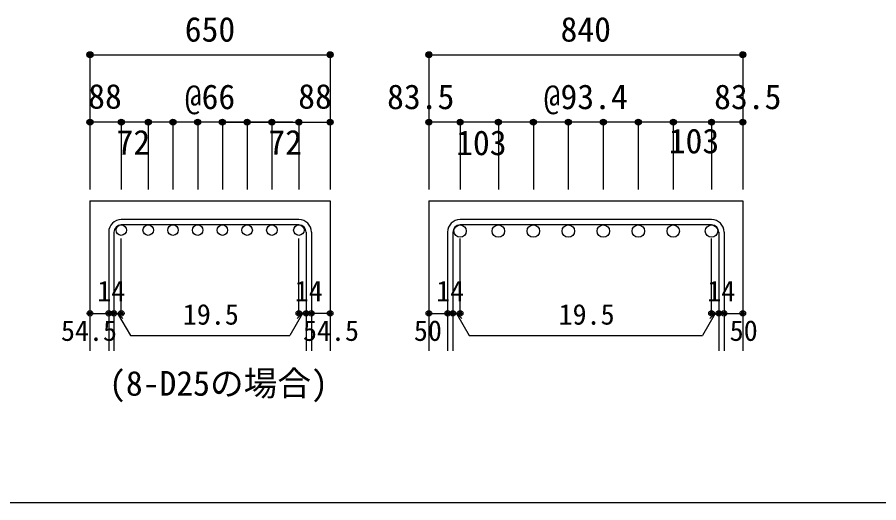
# Model space of a CAD drawing. Units: millimetres at full size, sheet at 1:30; details may follow other scales. Extents: x -5973 to 5954, y -4195 to 4201.
# Drawn here: x -965 to 1334, y -4195 to -2900 of the extents above; entities that cross this region are included whole.
import ezdxf
from ezdxf.enums import TextEntityAlignment as Align

# ---------------------------------------------------------------- set-up
doc = ezdxf.new("R2010")
doc.units = ezdxf.units.MM
doc.header["$LTSCALE"] = 30
doc.header["$PDMODE"] = 32
doc.header["$PDSIZE"] = 15
for name, color, linetype in [('0-1_躯体線', 2, 'Continuous'), ('0-5_基礎梁筋', 7, 'Continuous'), ('0-6_スタラップ筋', 7, 'Continuous'), ('0-7_文字', 4, 'Continuous'), ('0-D_寸法', 4, 'Continuous'), ('F-0_枠', 6, 'Continuous')]:
    doc.layers.add(name, color=color, linetype=linetype)
doc.styles.add('ＭＳ ゴシック', font='')
doc.styles.get('ＭＳ ゴシック').set_extended_font_data('MS Gothic')

msp = doc.modelspace()

# ---------------------------------------------------------------- linework, layer by layer
at = {"layer": '0-1_躯体線'}
for p, q in [((-771.16, -3389.89), (-771.16, -3789.89)), ((-771.16, -3389.89), (-130.16, -3389.89)), ((-130.16, -3389.89), (-130.16, -3789.89)), ((133.44, -3389.89), (133.44, -3789.89)), ((133.44, -3389.89), (971.44, -3389.89)), ((971.44, -3389.89), (971.44, -3789.89))]:
    msp.add_line(p, q, dxfattribs=at)
at = {"layer": '0-5_基礎梁筋', "color": 3}
for centre, radius in [((-687.66, -3467.89), 14), ((-615.66, -3467.89), 14), ((-549.66, -3467.89), 14), ((-483.66, -3467.89), 14), ((-417.66, -3467.89), 14), ((-351.66, -3467.89), 14), ((-285.66, -3467.89), 14), ((-213.66, -3467.89), 14), ((216.94, -3470.39), 16.5), ((318.94, -3470.39), 16.5), ((412.34, -3470.39), 16.5), ((505.74, -3470.39), 16.5), ((599.14, -3470.39), 16.5), ((692.54, -3470.39), 16.5), ((785.94, -3470.39), 16.5), ((887.94, -3470.39), 16.5)]:
    msp.add_circle(centre, radius, dxfattribs=at)
at = {"layer": '0-6_スタラップ筋'}
for p, q in [((-213.66, -3439.89), (-687.66, -3439.89)), ((887.94, -3439.89), (216.94, -3439.89)), ((-213.66, -3453.89), (-687.66, -3453.89)), ((887.94, -3453.89), (216.94, -3453.89)), ((-721.16, -3473.39), (-721.16, -3789.89)), ((-707.16, -3473.39), (-707.16, -3789.89)), ((-194.16, -3473.39), (-194.16, -3789.89)), ((-180.16, -3473.39), (-180.16, -3789.89)), ((183.44, -3473.39), (183.44, -3789.89)), ((197.44, -3473.39), (197.44, -3789.89)), ((907.44, -3473.39), (907.44, -3789.89)), ((921.44, -3473.39), (921.44, -3789.89))]:
    msp.add_line(p, q, dxfattribs=at)
for centre, radius, start, end in [((-687.66, -3473.39), 33.5, 90, 180), ((-213.66, -3473.39), 33.5, 0, 90), ((216.94, -3473.39), 33.5, 90, 180), ((887.94, -3473.39), 33.5, 0, 90), ((-687.66, -3473.39), 19.5, 90, 180), ((-213.66, -3473.39), 19.5, 0, 90), ((216.94, -3473.39), 19.5, 90, 180), ((887.94, -3473.39), 19.5, 0, 90)]:
    msp.add_arc(centre, radius, start, end, dxfattribs=at)
at = {"layer": '0-D_寸法'}
for p, q in [((-771.16, -2999.89), (-771.16, -3179.89)), ((-771.16, -2999.89), (-130.16, -2999.89)), ((-130.16, -2999.89), (-130.16, -3179.89)), ((133.44, -2999.89), (971.44, -2999.89)), ((971.44, -2999.89), (971.44, -3179.89)), ((971.44, -2999.89), (971.44, -3179.89)), ((-687.66, -3179.89), (-771.16, -3179.89)), ((-771.16, -3179.89), (-771.16, -3359.89)), ((-483.66, -3179.89), (-687.66, -3179.89)), ((-687.66, -3179.89), (-687.66, -3359.89)), ((-549.66, -3179.89), (-687.66, -3179.89)), ((-615.66, -3179.89), (-615.66, -3359.89)), ((-549.66, -3179.89), (-549.66, -3359.89)), ((-483.66, -3179.89), (-483.66, -3359.89)), ((-229.66, -3179.89), (-483.66, -3179.89)), ((-417.66, -3179.89), (-417.66, -3359.89)), ((-417.66, -3179.89), (-351.66, -3179.89)), ((-417.66, -3179.89), (-213.66, -3179.89)), ((-351.66, -3179.89), (-351.66, -3359.89)), ((-285.66, -3179.89), (-285.66, -3359.89)), ((-213.66, -3179.89), (-213.66, -3359.89)), ((-130.16, -3179.89), (-130.16, -3359.89)), ((216.94, -3179.89), (133.44, -3179.89)), ((216.94, -3179.89), (216.94, -3359.89)), ((552.44, -3179.89), (216.94, -3179.89)), ((318.94, -3179.89), (318.94, -3359.89)), ((412.34, -3179.89), (412.34, -3359.89)), ((505.74, -3179.89), (505.74, -3359.89)), ((887.94, -3179.89), (552.44, -3179.89)), ((599.14, -3179.89), (599.14, -3359.89)), ((692.54, -3179.89), (692.54, -3359.89)), ((785.94, -3179.89), (785.94, -3359.89)), ((887.94, -3179.89), (887.94, -3359.89)), ((971.44, -3179.89), (887.94, -3179.89)), ((971.44, -3179.89), (971.44, -3359.89)), ((971.44, -3179.89), (971.44, -3359.89)), ((-687.66, -3689.89), (-687.66, -3490.56)), ((-213.66, -3689.89), (-213.66, -3490.56)), ((887.94, -3689.89), (887.94, -3490.56)), ((-771.16, -3689.89), (-721.16, -3689.89)), ((-721.16, -3689.89), (-687.66, -3689.89)), ((-697.41, -3689.89), (-683.27, -3704.04)), ((-697.41, -3689.89), (-663.18, -3749.17)), ((-203.91, -3689.89), (-238.13, -3749.17)), ((-203.91, -3689.89), (-218.05, -3704.04)), ((-180.16, -3689.89), (-213.66, -3689.89)), ((-130.16, -3689.89), (-180.16, -3689.89)), ((133.44, -3689.89), (183.44, -3689.89)), ((207.19, -3689.89), (241.41, -3749.17)), ((207.19, -3689.89), (221.33, -3704.04)), ((897.69, -3689.89), (863.46, -3749.17)), ((897.69, -3689.89), (883.54, -3704.04)), ((887.94, -3689.89), (971.44, -3689.89)), ((907.44, -3689.89), (921.44, -3689.89)), ((-663.18, -3749.17), (-238.13, -3749.17)), ((241.41, -3749.17), (863.46, -3749.17))]:
    msp.add_line(p, q, dxfattribs=at)
for points in [[(133.44, -2999.89), (133.44, -3179.89), (133.44, -3359.89)], [(-384.66, -3179.89), (-483.66, -3179.89), (-549.66, -3179.89)], [(-351.66, -3179.89), (-213.66, -3179.89), (-130.16, -3179.89)], [(183.44, -3689.89), (216.94, -3689.89), (216.94, -3490.56)]]:
    msp.add_lwpolyline(points, dxfattribs=at)
for centre, radius in [((-771.16, -2999.89), 8), ((-771.16, -2999.89), 7.2), ((-771.16, -2999.89), 6.4), ((-771.16, -2999.89), 5.6), ((-771.16, -2999.89), 4.8), ((-771.16, -2999.89), 4), ((-771.16, -2999.89), 3.2), ((-771.16, -2999.89), 2.4), ((-771.16, -2999.89), 1.6), ((-771.16, -2999.89), 0.8), ((-130.16, -2999.89), 8), ((-130.16, -2999.89), 7.2), ((-130.16, -2999.89), 6.4), ((-130.16, -2999.89), 5.6), ((-130.16, -2999.89), 4.8), ((-130.16, -2999.89), 4), ((-130.16, -2999.89), 3.2), ((-130.16, -2999.89), 2.4), ((-130.16, -2999.89), 1.6), ((-130.16, -2999.89), 0.8), ((133.44, -2999.89), 8), ((133.44, -2999.89), 7.2), ((133.44, -2999.89), 6.4), ((133.44, -2999.89), 5.6), ((133.44, -2999.89), 4.8), ((133.44, -2999.89), 4), ((133.44, -2999.89), 3.2), ((133.44, -2999.89), 2.4), ((133.44, -2999.89), 1.6), ((133.44, -2999.89), 0.8), ((971.44, -2999.89), 8), ((971.44, -2999.89), 7.2), ((971.44, -2999.89), 6.4), ((971.44, -2999.89), 5.6), ((971.44, -2999.89), 4.8), ((971.44, -2999.89), 4), ((971.44, -2999.89), 3.2), ((971.44, -2999.89), 2.4), ((971.44, -2999.89), 1.6), ((971.44, -2999.89), 0.8), ((-771.16, -3179.89), 8), ((-771.16, -3179.89), 7.2), ((-771.16, -3179.89), 6.4), ((-687.66, -3179.89), 8), ((-687.66, -3179.89), 7.2), ((-687.66, -3179.89), 6.4), ((-615.66, -3179.89), 8), ((-615.66, -3179.89), 7.2), ((-615.66, -3179.89), 6.4), ((-549.66, -3179.89), 8), ((-549.66, -3179.89), 7.2), ((-549.66, -3179.89), 6.4), ((-483.66, -3179.89), 8), ((-483.66, -3179.89), 7.2), ((-483.66, -3179.89), 6.4), ((-417.66, -3179.89), 8), ((-417.66, -3179.89), 7.2), ((-417.66, -3179.89), 6.4), ((-351.66, -3179.89), 8), ((-351.66, -3179.89), 7.2), ((-351.66, -3179.89), 6.4), ((-285.66, -3179.89), 8), ((-285.66, -3179.89), 7.2), ((-285.66, -3179.89), 6.4), ((-213.66, -3179.89), 8), ((-213.66, -3179.89), 7.2), ((-213.66, -3179.89), 6.4), ((-130.16, -3179.89), 8), ((-130.16, -3179.89), 7.2), ((-130.16, -3179.89), 6.4), ((133.44, -3179.89), 8), ((133.44, -3179.89), 7.2), ((133.44, -3179.89), 6.4), ((216.94, -3179.89), 8), ((216.94, -3179.89), 7.2), ((216.94, -3179.89), 6.4), ((318.94, -3179.89), 8), ((318.94, -3179.89), 7.2), ((318.94, -3179.89), 6.4), ((412.34, -3179.89), 8), ((412.34, -3179.89), 7.2), ((412.34, -3179.89), 6.4), ((505.74, -3179.89), 8), ((505.74, -3179.89), 7.2), ((505.74, -3179.89), 6.4), ((599.14, -3179.89), 8), ((599.14, -3179.89), 7.2), ((599.14, -3179.89), 6.4), ((692.54, -3179.89), 8), ((692.54, -3179.89), 7.2), ((692.54, -3179.89), 6.4), ((785.94, -3179.89), 8), ((785.94, -3179.89), 7.2), ((785.94, -3179.89), 6.4), ((887.94, -3179.89), 8), ((887.94, -3179.89), 7.2), ((887.94, -3179.89), 6.4), ((971.44, -3179.89), 8), ((971.44, -3179.89), 7.2), ((971.44, -3179.89), 6.4), ((-771.16, -3179.89), 5.6), ((-771.16, -3179.89), 4.8), ((-771.16, -3179.89), 4), ((-771.16, -3179.89), 3.2), ((-771.16, -3179.89), 2.4), ((-771.16, -3179.89), 1.6), ((-771.16, -3179.89), 0.8), ((-687.66, -3179.89), 5.6), ((-687.66, -3179.89), 4.8), ((-687.66, -3179.89), 4), ((-687.66, -3179.89), 3.2), ((-687.66, -3179.89), 2.4), ((-687.66, -3179.89), 1.6), ((-687.66, -3179.89), 0.8), ((-615.66, -3179.89), 5.6), ((-615.66, -3179.89), 4.8), ((-615.66, -3179.89), 4), ((-615.66, -3179.89), 3.2), ((-615.66, -3179.89), 2.4), ((-615.66, -3179.89), 1.6), ((-615.66, -3179.89), 0.8), ((-549.66, -3179.89), 5.6), ((-549.66, -3179.89), 4.8), ((-549.66, -3179.89), 4), ((-549.66, -3179.89), 3.2), ((-549.66, -3179.89), 2.4), ((-549.66, -3179.89), 1.6), ((-549.66, -3179.89), 0.8), ((-483.66, -3179.89), 5.6), ((-483.66, -3179.89), 4.8), ((-483.66, -3179.89), 4), ((-483.66, -3179.89), 3.2), ((-483.66, -3179.89), 2.4), ((-483.66, -3179.89), 1.6), ((-483.66, -3179.89), 0.8), ((-417.66, -3179.89), 5.6), ((-417.66, -3179.89), 4.8), ((-417.66, -3179.89), 4), ((-417.66, -3179.89), 3.2), ((-417.66, -3179.89), 2.4), ((-417.66, -3179.89), 1.6), ((-417.66, -3179.89), 0.8), ((-351.66, -3179.89), 5.6), ((-351.66, -3179.89), 4.8), ((-351.66, -3179.89), 4), ((-351.66, -3179.89), 3.2), ((-351.66, -3179.89), 2.4), ((-351.66, -3179.89), 1.6), ((-351.66, -3179.89), 0.8), ((-285.66, -3179.89), 5.6), ((-285.66, -3179.89), 4.8), ((-285.66, -3179.89), 4), ((-285.66, -3179.89), 3.2), ((-285.66, -3179.89), 2.4), ((-285.66, -3179.89), 1.6), ((-285.66, -3179.89), 0.8), ((-213.66, -3179.89), 5.6), ((-213.66, -3179.89), 4.8), ((-213.66, -3179.89), 4), ((-213.66, -3179.89), 3.2), ((-213.66, -3179.89), 2.4), ((-213.66, -3179.89), 1.6), ((-213.66, -3179.89), 0.8), ((-130.16, -3179.89), 5.6), ((-130.16, -3179.89), 4.8), ((-130.16, -3179.89), 4), ((-130.16, -3179.89), 3.2), ((-130.16, -3179.89), 2.4), ((-130.16, -3179.89), 1.6), ((-130.16, -3179.89), 0.8), ((133.44, -3179.89), 5.6), ((133.44, -3179.89), 4.8), ((133.44, -3179.89), 4), ((133.44, -3179.89), 3.2), ((133.44, -3179.89), 2.4), ((133.44, -3179.89), 1.6), ((133.44, -3179.89), 0.8), ((216.94, -3179.89), 5.6), ((216.94, -3179.89), 4.8), ((216.94, -3179.89), 4), ((216.94, -3179.89), 3.2), ((216.94, -3179.89), 2.4), ((216.94, -3179.89), 1.6), ((216.94, -3179.89), 0.8), ((318.94, -3179.89), 5.6), ((318.94, -3179.89), 4.8), ((318.94, -3179.89), 4), ((318.94, -3179.89), 3.2), ((318.94, -3179.89), 2.4), ((318.94, -3179.89), 1.6), ((318.94, -3179.89), 0.8), ((412.34, -3179.89), 5.6), ((412.34, -3179.89), 4.8), ((412.34, -3179.89), 4), ((412.34, -3179.89), 3.2), ((412.34, -3179.89), 2.4), ((412.34, -3179.89), 1.6), ((412.34, -3179.89), 0.8), ((505.74, -3179.89), 5.6), ((505.74, -3179.89), 4.8), ((505.74, -3179.89), 4), ((505.74, -3179.89), 3.2), ((505.74, -3179.89), 2.4), ((505.74, -3179.89), 1.6), ((505.74, -3179.89), 0.8), ((599.14, -3179.89), 5.6), ((599.14, -3179.89), 4.8), ((599.14, -3179.89), 4), ((599.14, -3179.89), 3.2), ((599.14, -3179.89), 2.4), ((599.14, -3179.89), 1.6), ((599.14, -3179.89), 0.8), ((692.54, -3179.89), 5.6), ((692.54, -3179.89), 4.8), ((692.54, -3179.89), 4), ((692.54, -3179.89), 3.2), ((692.54, -3179.89), 2.4), ((692.54, -3179.89), 1.6), ((692.54, -3179.89), 0.8), ((785.94, -3179.89), 5.6), ((785.94, -3179.89), 4.8), ((785.94, -3179.89), 4), ((785.94, -3179.89), 3.2), ((785.94, -3179.89), 2.4), ((785.94, -3179.89), 1.6), ((785.94, -3179.89), 0.8), ((887.94, -3179.89), 5.6), ((887.94, -3179.89), 4.8), ((887.94, -3179.89), 4), ((887.94, -3179.89), 3.2), ((887.94, -3179.89), 2.4), ((887.94, -3179.89), 1.6), ((887.94, -3179.89), 0.8), ((971.44, -3179.89), 5.6), ((971.44, -3179.89), 4.8), ((971.44, -3179.89), 4), ((971.44, -3179.89), 3.2), ((971.44, -3179.89), 2.4), ((971.44, -3179.89), 1.6), ((971.44, -3179.89), 0.8), ((-771.16, -3689.89), 4), ((-771.16, -3689.89), 3.6), ((-771.16, -3689.89), 3.2), ((-771.16, -3689.89), 2.8), ((-771.16, -3689.89), 2.4), ((-771.16, -3689.89), 2), ((-771.16, -3689.89), 1.6), ((-771.16, -3689.89), 1.2), ((-771.16, -3689.89), 0.8), ((-771.16, -3689.89), 0.4), ((-721.16, -3689.89), 4), ((-721.16, -3689.89), 3.6), ((-721.16, -3689.89), 3.2), ((-721.16, -3689.89), 2.8), ((-721.16, -3689.89), 2.4), ((-721.16, -3689.89), 2), ((-721.16, -3689.89), 1.6), ((-721.16, -3689.89), 1.2), ((-721.16, -3689.89), 0.8), ((-721.16, -3689.89), 0.4), ((-707.16, -3689.89), 4), ((-707.16, -3689.89), 3.6), ((-707.16, -3689.89), 3.2), ((-707.16, -3689.89), 2.8), ((-707.16, -3689.89), 2.4), ((-707.16, -3689.89), 2), ((-707.16, -3689.89), 1.6), ((-707.16, -3689.89), 1.2), ((-707.16, -3689.89), 0.8), ((-707.16, -3689.89), 0.4), ((-687.66, -3689.89), 4), ((-687.66, -3689.89), 3.6), ((-687.66, -3689.89), 3.2), ((-687.66, -3689.89), 2.8), ((-687.66, -3689.89), 2.4), ((-687.66, -3689.89), 2), ((-687.66, -3689.89), 1.6), ((-687.66, -3689.89), 1.2), ((-687.66, -3689.89), 0.8), ((-687.66, -3689.89), 0.4), ((-213.66, -3689.89), 4), ((-213.66, -3689.89), 3.6), ((-213.66, -3689.89), 3.2), ((-213.66, -3689.89), 2.8), ((-213.66, -3689.89), 2.4), ((-213.66, -3689.89), 2), ((-213.66, -3689.89), 1.6), ((-213.66, -3689.89), 1.2), ((-213.66, -3689.89), 0.8), ((-213.66, -3689.89), 0.4), ((-194.16, -3689.89), 4), ((-194.16, -3689.89), 3.6), ((-194.16, -3689.89), 3.2), ((-194.16, -3689.89), 2.8), ((-194.16, -3689.89), 2.4), ((-194.16, -3689.89), 2), ((-194.16, -3689.89), 1.6), ((-194.16, -3689.89), 1.2), ((-194.16, -3689.89), 0.8), ((-194.16, -3689.89), 0.4), ((-180.16, -3689.89), 4), ((-180.16, -3689.89), 3.6), ((-180.16, -3689.89), 3.2), ((-180.16, -3689.89), 2.8), ((-180.16, -3689.89), 2.4), ((-180.16, -3689.89), 2), ((-180.16, -3689.89), 1.6), ((-180.16, -3689.89), 1.2), ((-180.16, -3689.89), 0.8), ((-180.16, -3689.89), 0.4), ((-130.16, -3689.89), 4), ((-130.16, -3689.89), 3.6), ((-130.16, -3689.89), 3.2), ((-130.16, -3689.89), 2.8), ((-130.16, -3689.89), 2.4), ((-130.16, -3689.89), 2), ((-130.16, -3689.89), 1.6), ((-130.16, -3689.89), 1.2), ((-130.16, -3689.89), 0.8), ((-130.16, -3689.89), 0.4), ((133.44, -3689.89), 4), ((133.44, -3689.89), 3.6), ((133.44, -3689.89), 3.2), ((133.44, -3689.89), 2.8), ((133.44, -3689.89), 2.4), ((133.44, -3689.89), 2), ((133.44, -3689.89), 1.6), ((133.44, -3689.89), 1.2), ((133.44, -3689.89), 0.8), ((133.44, -3689.89), 0.4), ((183.44, -3689.89), 4), ((183.44, -3689.89), 3.6), ((183.44, -3689.89), 3.2), ((183.44, -3689.89), 2.8), ((183.44, -3689.89), 2.4), ((183.44, -3689.89), 2), ((183.44, -3689.89), 1.6), ((183.44, -3689.89), 1.2), ((183.44, -3689.89), 0.8), ((183.44, -3689.89), 0.4), ((197.44, -3689.89), 4), ((197.44, -3689.89), 3.6), ((197.44, -3689.89), 3.2), ((197.44, -3689.89), 2.8), ((197.44, -3689.89), 2.4), ((197.44, -3689.89), 2), ((197.44, -3689.89), 1.6), ((197.44, -3689.89), 1.2), ((197.44, -3689.89), 0.8), ((197.44, -3689.89), 0.4), ((216.94, -3689.89), 4), ((216.94, -3689.89), 3.6), ((216.94, -3689.89), 3.2), ((216.94, -3689.89), 2.8), ((216.94, -3689.89), 2.4), ((216.94, -3689.89), 2), ((216.94, -3689.89), 1.6), ((216.94, -3689.89), 1.2), ((216.94, -3689.89), 0.8), ((216.94, -3689.89), 0.4), ((887.94, -3689.89), 4), ((887.94, -3689.89), 3.6), ((887.94, -3689.89), 3.2), ((887.94, -3689.89), 2.8), ((887.94, -3689.89), 2.4), ((887.94, -3689.89), 2), ((887.94, -3689.89), 1.6), ((887.94, -3689.89), 1.2), ((887.94, -3689.89), 0.8), ((887.94, -3689.89), 0.4), ((907.44, -3689.89), 4), ((907.44, -3689.89), 3.6), ((907.44, -3689.89), 3.2), ((907.44, -3689.89), 2.8), ((907.44, -3689.89), 2.4), ((907.44, -3689.89), 2), ((907.44, -3689.89), 1.6), ((907.44, -3689.89), 1.2), ((907.44, -3689.89), 0.8), ((907.44, -3689.89), 0.4), ((921.44, -3689.89), 4), ((921.44, -3689.89), 3.6), ((921.44, -3689.89), 3.2), ((921.44, -3689.89), 2.8), ((921.44, -3689.89), 2.4), ((921.44, -3689.89), 2), ((921.44, -3689.89), 1.6), ((921.44, -3689.89), 1.2), ((921.44, -3689.89), 0.8), ((921.44, -3689.89), 0.4), ((971.44, -3689.89), 4), ((971.44, -3689.89), 3.6), ((971.44, -3689.89), 3.2), ((971.44, -3689.89), 2.8), ((971.44, -3689.89), 2.4), ((971.44, -3689.89), 2), ((971.44, -3689.89), 1.6), ((971.44, -3689.89), 1.2), ((971.44, -3689.89), 0.8), ((971.44, -3689.89), 0.4)]:
    msp.add_circle(centre, radius, dxfattribs=at)
at = {"layer": '0-D_寸法', "color": 7}
for p in [(-771.16, -2999.89), (-130.16, -2999.89), (133.44, -2999.89), (133.44, -2999.89), (971.44, -2999.89), (971.44, -2999.89), (-771.16, -3179.89), (-687.66, -3179.89), (-615.66, -3179.89), (-549.66, -3179.89), (-483.66, -3179.89), (-417.66, -3179.89), (-351.66, -3179.89), (-285.66, -3179.89), (-213.66, -3179.89), (-130.16, -3179.89), (133.44, -3179.89), (216.94, -3179.89), (318.94, -3179.89), (412.34, -3179.89), (505.74, -3179.89), (599.14, -3179.89), (692.54, -3179.89), (785.94, -3179.89), (887.94, -3179.89), (971.44, -3179.89), (-771.16, -3689.89), (-721.16, -3689.89), (-707.16, -3689.89), (-687.66, -3689.89), (-213.66, -3689.89), (-194.16, -3689.89), (-180.16, -3689.89), (-130.16, -3689.89), (133.44, -3689.89), (183.44, -3689.89), (197.44, -3689.89), (216.94, -3689.89), (887.94, -3689.89), (907.44, -3689.89), (921.44, -3689.89), (971.44, -3689.89)]:
    msp.add_point(p, dxfattribs=at)
at = {"layer": 'F-0_枠'}
msp.add_line((5954.1, -4195.24), (-5972.88, -4195.24), dxfattribs=at)

# ---------------------------------------------------------------- texts
at = {"layer": '0-7_文字', "color": 7, "style": 'ＭＳ ゴシック'}
msp.add_text('(8-D25の場合)', height=65.98, dxfattribs=at).set_placement((-720.25, -3929.38), align=Align.BOTTOM_LEFT)
at = {"layer": '0-D_寸法', "style": 'ＭＳ ゴシック'}
for s, height, p in [('650', 65.98, (-518.16, -2984.89)), ('840', 65.98, (484.94, -2984.89)), ('88', 65.98, (-775.95, -3163.73)), ('@66', 65.98, (-518.16, -3164.89)), ('88', 65.98, (-215.36, -3163.73)), ('83.5', 65.98, (21.94, -3164.89)), ('@93.4', 65.98, (439.94, -3164.89)), ('83.5', 65.98, (894.94, -3164.89)), ('72', 65.98, (-700.21, -3286.23)), ('72', 65.98, (-294.99, -3286.23)), ('103', 65.98, (206.22, -3287.65)), ('103', 65.98, (773.79, -3282.8)), ('14', 54.99, (-751.69, -3674.44)), ('14', 54.99, (-224.62, -3674.44)), ('14', 54.99, (152.9, -3674.44)), ('14', 54.99, (876.48, -3674.44)), ('19.5', 54.99, (-523.42, -3736.53)), ('19.5', 54.99, (479.67, -3736.53)), ('54.5', 54.99, (-848.66, -3779.89)), ('54.5', 54.99, (-202.66, -3779.89)), ('50', 54.99, (93.44, -3779.89)), ('50', 54.99, (936.44, -3779.89))]:
    msp.add_text(s, height=height, dxfattribs=at).set_placement(p, align=Align.BOTTOM_LEFT)

doc.saveas('drawing.dxf')
